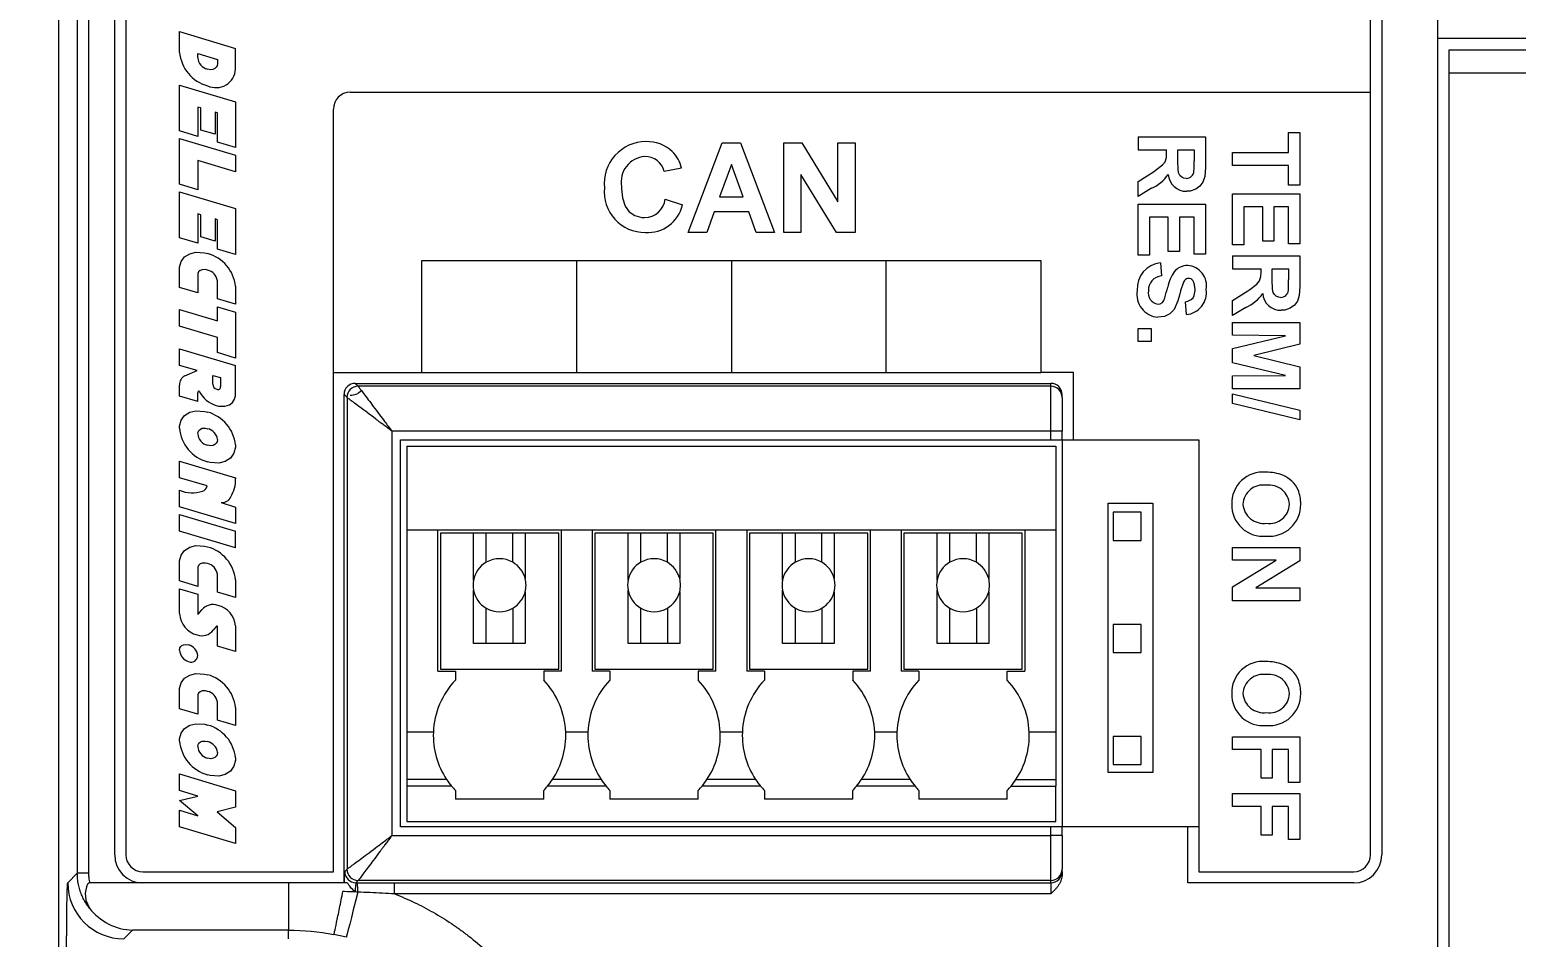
# Model space of a CAD drawing. Header units: inches. Extents: x 0.3 to 10.6, y 0.4 to 8.2.
# Drawn here: x 2.912 to 3.795, y 3.88 to 4.419 of the extents above; entities that cross this region are included whole.
import ezdxf

# ---------------------------------------------------------------- set-up
doc = ezdxf.new("R2010")
doc.units = ezdxf.units.IN
doc.header["$MEASUREMENT"] = 0
doc.layers.add('FORMAT', color=7, linetype='Continuous', lineweight=0)
doc.styles.add('SLDTEXTSTYLE0', font='TXT', dxfattribs={"width": 0.75})
doc.dimstyles.new('SLDDIMSTYLE0', dxfattribs={"dimtxt": 0.25, "dimasz": 0.236, "dimexe": 0, "dimexo": 0.0625, "dimgap": 0.0625, "dimtad": 1, "dimtoh": 1, "dimdec": 3, "dimlfac": 1.5, "dimzin": 12, "dimdsep": 46, "dimtxsty": 'SLDTEXTSTYLE0', "dimblk1": 'CLOSED', "dimblk2": 'CLOSED', "dimsah": 1, "dimcen": 0.09, "dimadec": 0, "dimazin": 0, "dimtfac": 1, "dimtofl": 0, "dimtmove": 0, "dimatfit": 3, "dimldrblk": 'CLOSED', "dimfxl": 1, "dimtolj": 1, "dimtzin": 12, "dimarcsym": 0})
doc.dimstyles.new('SLDDIMSTYLE1', dxfattribs={"dimtxt": 0.25, "dimasz": 0.236, "dimexe": 0, "dimexo": 0.0625, "dimgap": 0.0625, "dimtad": 1, "dimtoh": 1, "dimdec": 3, "dimlfac": 1.5, "dimzin": 4, "dimdsep": 46, "dimtxsty": 'SLDTEXTSTYLE0', "dimblk1": 'CLOSED', "dimblk2": 'CLOSED', "dimsah": 1, "dimcen": 0.09, "dimadec": 0, "dimazin": 0, "dimtfac": 1, "dimtofl": 0, "dimtmove": 0, "dimatfit": 3, "dimldrblk": 'CLOSED', "dimfxl": 1, "dimtolj": 1, "dimtzin": 12, "dimarcsym": 0})

# ---------------------------------------------------------------- blocks, each defined once
blk = doc.blocks.new('_Closed')
at = {"color": 0, "linetype": 'ByBlock', "lineweight": -2}
for p, q in [((-1, 0.166667), (0, 0)), ((-1, 0.166667), (-1, -0.166667)), ((0, 0), (-1, -0.166667)), ((0, 0), (-1, 0))]:
    blk.add_line(p, q, dxfattribs=at)
blk = doc.blocks.new('*D5')
at = {"layer": 'FORMAT'}
for p, q in [((3.02646, 6.48353), (2.49615, 6.48353)), ((2.53515, 6.48353), (2.53515, 3.74353)), ((3.02646, 3.74353), (2.49615, 3.74353))]:
    blk.add_line(p, q, dxfattribs=at)
for centre, start, end in [((2.33678, 5.4564), 63.43495, 116.56505), ((2.33678, 5.29373), 243.43495, 296.56505)]:
    blk.add_arc(centre, 0.44358, start, end, dxfattribs=at)
at = {"layer": 'FORMAT', "xscale": 0.236, "yscale": 0.236}
for p, rotation in [((2.53515, 6.48353, 0.03963), 90), ((2.53515, 3.74353, 0.03963), 270)]:
    blk.add_blockref('_Closed', p, dxfattribs=dict(at, rotation=rotation))
at = {"layer": 'FORMAT', "insert": (2.21582, 4.95948), "char_height": 0.25, "attachment_point": 1, "rotation": 90, "style": 'SLDTEXTSTYLE0'}
blk.add_mtext('4.110', dxfattribs=at)
blk = doc.blocks.new('*D6')
at = {"layer": 'FORMAT'}
for p, q in [((3.76306, 6.6969), (1.69962, 6.6969)), ((1.73862, 6.6969), (1.73862, 3.53162)), ((3.76306, 3.53162), (1.69962, 3.53162))]:
    blk.add_line(p, q, dxfattribs=at)
for centre, start, end in [((1.54025, 5.4564), 63.43495, 116.56505), ((1.54025, 5.29373), 243.43495, 296.56505)]:
    blk.add_arc(centre, 0.44358, start, end, dxfattribs=at)
at = {"layer": 'FORMAT', "xscale": 0.236, "yscale": 0.236}
for p, rotation in [((1.73862, 6.6969, 0.03963), 90.0000000001), ((1.73862, 3.53162, 0.03963), 270.0000000001)]:
    blk.add_blockref('_Closed', p, dxfattribs=dict(at, rotation=rotation))
at = {"layer": 'FORMAT', "insert": (1.41928, 4.95948), "char_height": 0.25, "attachment_point": 1, "rotation": 90, "style": 'SLDTEXTSTYLE0'}
blk.add_mtext('4.748', dxfattribs=at)

msp = doc.modelspace()

# ---------------------------------------------------------------- linework, layer by layer
at = {"color": 7, "linetype": 'Continuous', "lineweight": 15}
for p, q in [((2.92892, 3.74363), (2.92892, 6.48343)), ((2.93988, 5.1902), (2.93988, 3.91794)), ((2.94654, 5.17275), (2.94654, 3.91794)), ((2.96213, 3.92886), (2.96213, 4.95562)), ((2.9688, 4.95553), (2.9688, 3.92886)), ((3.7088, 4.3822), (3.7088, 4.95553)), ((3.71546, 4.95562), (3.71546, 3.92886)), ((3.7488, 3.65081), (3.7488, 4.42794)), ((3.00065, 4.41825), (3.03398, 4.40833)), ((3.00065, 4.40595), (3.00065, 4.41825)), ((3.7488, 4.41434), (4.0848, 4.41434)), ((3.01145, 4.40278), (3.01145, 4.40518)), ((3.01145, 4.40518), (3.02319, 4.40168)), ((3.03398, 4.39603), (3.03398, 4.40833)), ((3.80206, 4.40716), (3.75539, 4.40716)), ((3.75539, 4.40716), (3.75539, 4.39383)), ((3.02319, 4.40168), (3.02319, 4.39928)), ((3.75539, 4.39383), (3.75539, 3.86166)), ((3.75539, 4.39383), (3.80206, 4.39383)), ((3.00065, 4.35923), (3.00065, 4.38652)), ((3.00065, 4.38652), (3.03398, 4.37659)), ((3.03398, 4.37659), (3.03398, 4.3493)), ((3.10213, 4.3822), (3.7088, 4.3822)), ((3.7088, 3.92886), (3.7088, 4.3822)), ((3.01333, 4.37289), (3.01145, 4.37344)), ((3.01145, 4.37344), (3.01145, 4.35601)), ((3.01333, 4.35977), (3.01333, 4.37289)), ((3.02178, 4.37037), (3.02178, 4.35725)), ((3.02319, 4.36995), (3.02178, 4.37037)), ((3.02319, 4.35252), (3.02319, 4.36995)), ((3.09213, 4.21553), (3.09213, 4.3722)), ((3.01145, 4.35601), (3.00065, 4.35923)), ((3.02178, 4.35725), (3.01333, 4.35977)), ((3.66013, 4.34643), (3.66013, 4.35823)), ((3.66013, 4.35823), (3.6668, 4.35823)), ((3.6668, 4.35823), (3.6668, 4.32695)), ((3.00065, 4.32749), (3.00065, 4.35478)), ((3.00065, 4.35478), (3.03398, 4.34485)), ((3.03398, 4.3493), (3.02319, 4.35252)), ((3.30316, 4.29886), (3.32332, 4.3522)), ((3.32332, 4.3522), (3.33418, 4.3522)), ((3.33418, 4.3522), (3.35444, 4.29886)), ((3.35991, 4.3522), (3.37062, 4.3522)), ((3.35991, 4.29886), (3.35991, 4.3522)), ((3.37062, 4.3522), (3.39205, 4.31715)), ((3.39205, 4.31715), (3.39205, 4.3522)), ((3.39205, 4.3522), (3.4023, 4.3522)), ((3.4023, 4.3522), (3.4023, 4.29886)), ((3.57063, 4.35567), (3.57063, 4.34797)), ((3.57063, 4.35567), (3.61063, 4.35567)), ((3.61063, 4.35567), (3.61063, 4.33888)), ((3.01145, 4.34171), (3.01145, 4.32428)), ((3.03398, 4.33499), (3.01145, 4.34171)), ((3.03398, 4.34485), (3.03398, 4.33499)), ((3.57063, 4.34797), (3.58755, 4.34797)), ((3.58755, 4.34625), (3.58755, 4.34797)), ((3.59422, 4.34797), (3.60396, 4.34797)), ((3.59422, 4.34178), (3.59422, 4.34797)), ((3.60396, 4.34797), (3.60396, 4.34143)), ((3.6268, 4.34643), (3.66013, 4.34643)), ((3.6268, 4.33874), (3.6268, 4.34643)), ((3.29905, 4.33715), (3.2888, 4.3351)), ((3.3288, 4.33921), (3.32181, 4.32006)), ((3.33581, 4.32006), (3.3288, 4.33921)), ((3.37016, 4.33337), (3.37016, 4.29886)), ((3.39127, 4.29886), (3.37016, 4.33337)), ((3.57063, 4.32927), (3.57971, 4.33496)), ((3.66013, 4.33874), (3.6268, 4.33874)), ((3.66013, 4.32695), (3.66013, 4.33874)), ((3.01145, 4.32428), (3.00065, 4.32749)), ((3.00065, 4.29575), (3.00065, 4.32304)), ((3.00065, 4.32304), (3.03398, 4.31312)), ((3.57063, 4.32028), (3.57063, 4.32927)), ((3.57855, 4.32513), (3.57063, 4.32028)), ((3.6668, 4.32695), (3.66013, 4.32695)), ((3.28948, 4.31869), (3.29974, 4.31527)), ((3.32181, 4.32006), (3.33581, 4.32006)), ((3.57063, 4.31567), (3.61063, 4.31567)), ((3.57063, 4.28541), (3.57063, 4.31567)), ((3.61063, 4.31567), (3.61063, 4.28592)), ((3.6268, 4.29156), (3.6268, 4.32182)), ((3.6268, 4.32182), (3.6668, 4.32182)), ((3.64475, 4.31413), (3.63346, 4.31413)), ((3.63346, 4.31413), (3.63346, 4.29156)), ((3.64475, 4.29361), (3.64475, 4.31413)), ((3.66013, 4.31413), (3.65141, 4.31413)), ((3.65141, 4.31413), (3.65141, 4.29361)), ((3.66013, 4.29208), (3.66013, 4.31413)), ((3.6668, 4.32182), (3.6668, 4.29208)), ((3.01333, 4.30941), (3.01145, 4.30997)), ((3.01145, 4.30997), (3.01145, 4.29254)), ((3.01333, 4.2963), (3.01333, 4.30941)), ((3.02319, 4.30647), (3.02178, 4.3069)), ((3.02178, 4.3069), (3.02178, 4.29378)), ((3.02319, 4.28904), (3.02319, 4.30647)), ((3.03398, 4.31312), (3.03398, 4.28583)), ((3.31859, 4.31117), (3.3141, 4.29886)), ((3.33906, 4.31117), (3.31859, 4.31117)), ((3.34356, 4.29886), (3.33906, 4.31117)), ((3.5773, 4.30797), (3.5773, 4.28541)), ((3.58858, 4.30797), (3.5773, 4.30797)), ((3.58858, 4.28746), (3.58858, 4.30797)), ((3.59525, 4.30797), (3.59525, 4.28746)), ((3.60396, 4.30797), (3.59525, 4.30797)), ((3.60396, 4.28592), (3.60396, 4.30797)), ((3.01145, 4.29254), (3.00065, 4.29575)), ((3.02178, 4.29378), (3.01333, 4.2963)), ((3.3141, 4.29886), (3.30316, 4.29886)), ((3.35444, 4.29886), (3.34356, 4.29886)), ((3.37016, 4.29886), (3.35991, 4.29886)), ((3.4023, 4.29886), (3.39127, 4.29886)), ((3.03398, 4.28583), (3.02319, 4.28904)), ((3.59525, 4.28746), (3.58858, 4.28746)), ((3.63346, 4.29156), (3.6268, 4.29156)), ((3.65141, 4.29361), (3.64475, 4.29361)), ((3.6668, 4.29208), (3.66013, 4.29208)), ((3.1448, 4.21553), (3.1448, 4.2822)), ((3.1448, 4.2822), (3.2368, 4.2822)), ((3.2368, 4.21553), (3.2368, 4.2822)), ((3.2368, 4.2822), (3.3288, 4.2822)), ((3.3288, 4.2822), (3.3288, 4.21553)), ((3.3288, 4.2822), (3.4208, 4.2822)), ((3.4208, 4.21553), (3.4208, 4.2822)), ((3.4208, 4.2822), (3.5128, 4.2822)), ((3.5128, 4.2822), (3.5128, 4.21553)), ((3.5773, 4.28541), (3.57063, 4.28541)), ((3.58396, 4.28079), (3.58448, 4.2731)), ((3.61063, 4.28592), (3.60396, 4.28592)), ((3.6268, 4.2849), (3.6268, 4.2772)), ((3.6268, 4.2849), (3.6668, 4.2849)), ((3.6668, 4.2849), (3.6668, 4.26811)), ((3.00065, 4.26617), (3.00065, 4.27682)), ((3.01145, 4.27371), (3.01145, 4.26296)), ((3.02319, 4.25946), (3.02319, 4.27021)), ((3.6268, 4.2772), (3.64372, 4.2772)), ((3.64372, 4.27548), (3.64372, 4.2772)), ((3.65039, 4.2772), (3.66013, 4.2772)), ((3.65039, 4.27101), (3.65039, 4.2772)), ((3.66013, 4.2772), (3.66013, 4.27067)), ((3.01145, 4.26296), (3.00065, 4.26617)), ((3.03398, 4.26689), (3.03398, 4.25625)), ((3.6268, 4.2585), (3.63588, 4.26419)), ((3.00065, 4.253), (3.02319, 4.24628)), ((3.00065, 4.24314), (3.00065, 4.253)), ((3.03398, 4.25625), (3.02319, 4.25946)), ((3.02319, 4.24628), (3.02319, 4.25473)), ((3.02319, 4.25473), (3.03398, 4.25152)), ((3.03398, 4.25152), (3.03398, 4.22423)), ((3.59935, 4.25002), (3.59884, 4.25772)), ((3.6268, 4.24951), (3.6268, 4.2585)), ((3.63471, 4.25436), (3.6268, 4.24951)), ((3.02319, 4.23642), (3.00065, 4.24314)), ((3.6268, 4.23772), (3.6268, 4.24541)), ((3.6268, 4.24541), (3.6668, 4.24541)), ((3.6668, 4.24541), (3.6668, 4.2324)), ((3.02319, 4.22745), (3.02319, 4.23642)), ((3.57063, 4.23413), (3.57063, 4.24182)), ((3.57063, 4.24182), (3.57832, 4.24182)), ((3.57832, 4.23413), (3.57063, 4.23413)), ((3.57832, 4.24182), (3.57832, 4.23413)), ((3.65829, 4.23746), (3.6268, 4.23772)), ((3.6268, 4.22995), (3.65829, 4.23746)), ((3.00065, 4.21985), (3.00065, 4.22971)), ((3.00065, 4.22971), (3.03398, 4.21978)), ((3.03398, 4.22423), (3.02319, 4.22745)), ((3.6268, 4.22138), (3.6268, 4.22995)), ((3.6668, 4.2324), (3.63951, 4.22567)), ((3.63951, 4.22567), (3.6668, 4.21893)), ((3.0111, 4.21674), (3.00065, 4.21985)), ((3.00379, 4.21369), (3.0111, 4.21674)), ((3.03398, 4.20296), (3.03398, 4.21978)), ((3.65829, 4.21387), (3.6268, 4.22138)), ((3.6668, 4.21893), (3.6668, 4.20592)), ((3.00065, 4.20156), (3.00065, 4.20816)), ((3.0205, 4.20863), (3.0205, 4.21394)), ((3.0205, 4.21394), (3.02506, 4.21258)), ((3.02506, 4.21258), (3.02506, 4.20728)), ((3.09213, 4.21553), (3.1448, 4.21553)), ((3.09213, 3.91886), (3.09213, 4.21553)), ((3.10517, 4.20915), (3.1069, 4.20742)), ((3.10517, 4.20915), (3.5188, 4.20915)), ((3.5188, 4.20742), (3.1069, 4.20742)), ((3.1448, 4.21553), (3.2368, 4.21553)), ((3.2368, 4.21553), (3.3288, 4.21553)), ((3.3288, 4.21553), (3.4208, 4.21553)), ((3.4208, 4.21553), (3.5128, 4.21553)), ((3.53213, 4.21553), (3.5128, 4.21553)), ((3.5188, 4.20742), (3.5188, 4.20915)), ((3.5188, 4.18076), (3.5188, 4.20742)), ((3.53213, 4.17553), (3.53213, 4.21553)), ((3.6268, 4.21361), (3.65829, 4.21387)), ((3.6268, 4.20592), (3.6268, 4.21361)), ((3.01145, 4.19835), (3.00065, 4.20156)), ((3.01145, 4.19835), (3.01145, 4.2036)), ((3.09851, 3.9122), (3.09851, 4.20249)), ((3.10024, 4.20076), (3.09851, 4.20249)), ((3.10024, 4.20076), (3.10024, 3.9203)), ((3.52546, 4.20076), (3.52546, 4.20249)), ((3.6668, 4.20592), (3.6268, 4.20592)), ((3.6268, 4.1972), (3.6268, 4.203)), ((3.6268, 4.203), (3.6668, 4.19325)), ((3.6668, 4.18746), (3.6268, 4.1972)), ((3.6668, 4.19325), (3.6668, 4.18746)), ((3.1269, 4.18076), (3.1269, 3.9403)), ((3.5188, 4.18076), (3.1269, 4.18076)), ((3.5188, 4.17553), (3.5188, 4.18076)), ((3.52546, 4.18076), (3.5188, 4.18076)), ((3.52546, 4.17553), (3.52546, 4.18076)), ((3.13213, 4.17553), (3.5188, 4.17553)), ((3.13213, 3.94553), (3.13213, 4.17553)), ((3.5188, 4.17553), (3.52546, 4.17553)), ((3.52546, 4.17553), (3.53213, 4.17553)), ((3.52546, 4.17553), (3.52546, 3.94553)), ((3.53213, 4.17553), (3.6068, 4.17553)), ((3.6068, 4.17553), (3.6068, 3.91886)), ((3.13581, 4.17186), (3.52164, 4.17186)), ((3.13581, 4.17186), (3.13581, 4.12199)), ((3.52164, 4.17186), (3.52164, 4.12199)), ((3.00065, 4.15309), (3.00065, 4.16295)), ((3.00065, 4.16295), (3.03398, 4.15302)), ((3.01708, 4.1482), (3.00065, 4.15309)), ((3.00065, 4.13572), (3.00065, 4.14558)), ((3.03398, 4.15302), (3.03398, 4.15238)), ((3.02547, 4.13826), (3.03398, 4.13564)), ((3.5528, 4.13786), (3.57946, 4.13786)), ((3.5528, 3.97786), (3.5528, 4.13786)), ((3.57946, 4.13786), (3.57946, 3.97786)), ((3.03398, 4.12579), (3.00065, 4.13572)), ((3.00065, 4.13121), (3.03398, 4.12129)), ((3.00065, 4.12135), (3.00065, 4.13121)), ((3.03398, 4.13564), (3.03398, 4.12579)), ((3.57246, 4.13251), (3.5558, 4.13251)), ((3.5558, 4.13251), (3.5558, 4.11585)), ((3.57246, 4.11585), (3.57246, 4.13251)), ((3.03398, 4.11143), (3.00065, 4.12135)), ((3.03398, 4.11143), (3.03398, 4.12129)), ((3.15419, 4.12199), (3.13581, 4.12199)), ((3.13581, 4.12199), (3.13581, 4.00174)), ((3.15419, 4.038), (3.15419, 4.12199)), ((3.22768, 4.12199), (3.15419, 4.12199)), ((3.15576, 4.12015), (3.15576, 4.03931)), ((3.17545, 4.12015), (3.15576, 4.12015)), ((3.17545, 4.09204), (3.17545, 4.12015)), ((3.18306, 4.12015), (3.17545, 4.12015)), ((3.18306, 4.10282), (3.18306, 4.12015)), ((3.19881, 4.12015), (3.18306, 4.12015)), ((3.19881, 4.10282), (3.19881, 4.12015)), ((3.20616, 4.12015), (3.19881, 4.12015)), ((3.20616, 4.12015), (3.20616, 4.09321)), ((3.2261, 4.12015), (3.20616, 4.12015)), ((3.2261, 4.03931), (3.2261, 4.12015)), ((3.22768, 4.038), (3.22768, 4.12199)), ((3.24605, 4.12199), (3.22768, 4.12199)), ((3.24605, 4.12199), (3.24605, 4.038)), ((3.31954, 4.12199), (3.24605, 4.12199)), ((3.24763, 4.12015), (3.24763, 4.03931)), ((3.26735, 4.12015), (3.24763, 4.12015)), ((3.26735, 4.09222), (3.26735, 4.12015)), ((3.27496, 4.12015), (3.26735, 4.12015)), ((3.27496, 4.10284), (3.27496, 4.12015)), ((3.29071, 4.12015), (3.27496, 4.12015)), ((3.29071, 4.1028), (3.29071, 4.12015)), ((3.29805, 4.12015), (3.29071, 4.12015)), ((3.29805, 4.12015), (3.29805, 4.09308)), ((3.31797, 4.12015), (3.29805, 4.12015)), ((3.31797, 4.03931), (3.31797, 4.12015)), ((3.31954, 4.038), (3.31954, 4.12199)), ((3.33791, 4.12199), (3.31954, 4.12199)), ((3.33791, 4.12199), (3.33791, 4.038)), ((3.41141, 4.12199), (3.33791, 4.12199)), ((3.35921, 4.12015), (3.33949, 4.12015)), ((3.33949, 4.12015), (3.33949, 4.03931)), ((3.35921, 4.09222), (3.35921, 4.12015)), ((3.36682, 4.12015), (3.35921, 4.12015)), ((3.36682, 4.10284), (3.36682, 4.12015)), ((3.38257, 4.12015), (3.36682, 4.12015)), ((3.38257, 4.1028), (3.38257, 4.12015)), ((3.38992, 4.12015), (3.38257, 4.12015)), ((3.38992, 4.12015), (3.38992, 4.09308)), ((3.40983, 4.12015), (3.38992, 4.12015)), ((3.40983, 4.03931), (3.40983, 4.12015)), ((3.41141, 4.038), (3.41141, 4.12199)), ((3.42978, 4.12199), (3.41141, 4.12199)), ((3.42978, 4.12199), (3.42978, 4.038)), ((3.50327, 4.12199), (3.42978, 4.12199)), ((3.43135, 4.12015), (3.43135, 4.03931)), ((3.45107, 4.12015), (3.43135, 4.12015)), ((3.45107, 4.09222), (3.45107, 4.12015)), ((3.45868, 4.12015), (3.45107, 4.12015)), ((3.45868, 4.10284), (3.45868, 4.12015)), ((3.47443, 4.12015), (3.45868, 4.12015)), ((3.47443, 4.1028), (3.47443, 4.12015)), ((3.48178, 4.12015), (3.47443, 4.12015)), ((3.48178, 4.12015), (3.48178, 4.09308)), ((3.50169, 4.12015), (3.48178, 4.12015)), ((3.50169, 4.03931), (3.50169, 4.12015)), ((3.50327, 4.12199), (3.50327, 4.038)), ((3.52164, 4.12199), (3.50327, 4.12199)), ((3.52164, 4.12199), (3.52164, 4.00174)), ((3.5558, 4.11585), (3.57246, 4.11585)), ((3.6268, 4.11168), (3.6668, 4.11168)), ((3.6268, 4.10399), (3.6268, 4.11168)), ((3.6668, 4.11168), (3.6668, 4.10365)), ((3.00065, 4.09171), (3.00065, 4.10236)), ((3.6268, 4.08817), (3.65268, 4.10399)), ((3.65268, 4.10399), (3.6268, 4.10399)), ((3.6668, 4.10365), (3.64052, 4.08758)), ((3.01145, 4.09925), (3.01145, 4.0885)), ((3.02319, 4.085), (3.02319, 4.09575)), ((3.03398, 4.09243), (3.03398, 4.08179)), ((3.01145, 4.0885), (3.00065, 4.09171)), ((3.00065, 4.07229), (3.00065, 4.08699)), ((3.00065, 4.08699), (3.01145, 4.08377)), ((3.01145, 4.08377), (3.01145, 4.07199)), ((3.03398, 4.08179), (3.02319, 4.085)), ((3.17545, 4.05453), (3.17545, 4.08632)), ((3.20616, 4.08515), (3.20616, 4.05453)), ((3.26735, 4.05453), (3.26735, 4.08613)), ((3.29805, 4.08528), (3.29805, 4.05453)), ((3.35921, 4.05453), (3.35921, 4.08613)), ((3.38992, 4.08528), (3.38992, 4.05453)), ((3.45107, 4.05453), (3.45107, 4.08613)), ((3.48178, 4.08528), (3.48178, 4.05453)), ((3.6268, 4.07989), (3.6268, 4.08817)), ((3.64052, 4.08758), (3.6668, 4.08758)), ((3.6668, 4.08758), (3.6668, 4.07989)), ((3.18306, 4.05453), (3.18306, 4.07554)), ((3.19881, 4.07554), (3.19881, 4.05453)), ((3.27496, 4.05453), (3.27496, 4.07552)), ((3.29071, 4.07556), (3.29071, 4.05453)), ((3.36682, 4.05453), (3.36682, 4.07552)), ((3.38257, 4.07556), (3.38257, 4.05453)), ((3.45868, 4.05453), (3.45868, 4.07552)), ((3.47443, 4.07556), (3.47443, 4.05453)), ((3.6668, 4.07989), (3.6268, 4.07989)), ((3.01174, 4.07193), (3.01389, 4.07456)), ((3.57246, 4.06585), (3.5558, 4.06585)), ((3.5558, 4.06585), (3.5558, 4.04918)), ((3.57246, 4.04918), (3.57246, 4.06585)), ((3.02273, 4.06487), (3.02074, 4.06243)), ((3.02319, 4.05298), (3.02319, 4.06481)), ((3.03398, 4.06494), (3.03398, 4.04977)), ((3.03398, 4.04977), (3.02319, 4.05298)), ((3.20616, 4.05453), (3.17545, 4.05453)), ((3.29805, 4.05453), (3.26735, 4.05453)), ((3.38992, 4.05453), (3.35921, 4.05453)), ((3.48178, 4.05453), (3.45107, 4.05453)), ((3.5558, 4.04918), (3.57246, 4.04918)), ((3.15419, 4.038), (3.16469, 4.038)), ((3.15576, 4.03931), (3.2261, 4.03931)), ((3.16469, 4.038), (3.16469, 4.03275)), ((3.22768, 4.038), (3.21718, 4.038)), ((3.21718, 4.038), (3.21718, 4.03275)), ((3.25655, 4.038), (3.24605, 4.038)), ((3.24763, 4.03931), (3.31797, 4.03931)), ((3.25655, 4.038), (3.25655, 4.03275)), ((3.30904, 4.038), (3.30904, 4.03275)), ((3.31954, 4.038), (3.30904, 4.038)), ((3.34841, 4.038), (3.33791, 4.038)), ((3.33949, 4.03931), (3.40983, 4.03931)), ((3.34841, 4.038), (3.34841, 4.03275)), ((3.40091, 4.038), (3.40091, 4.03275)), ((3.41141, 4.038), (3.40091, 4.038)), ((3.44028, 4.038), (3.42978, 4.038)), ((3.43135, 4.03931), (3.50169, 4.03931)), ((3.44028, 4.038), (3.44028, 4.03275)), ((3.49277, 4.03275), (3.49277, 4.038)), ((3.49277, 4.038), (3.50327, 4.038)), ((3.00065, 4.01575), (3.00065, 4.02639)), ((3.01145, 4.02329), (3.01145, 4.01254)), ((3.01145, 4.01254), (3.00065, 4.01575)), ((3.02319, 4.00904), (3.02319, 4.01979)), ((3.03398, 4.01647), (3.03398, 4.00583)), ((3.03398, 4.00583), (3.02319, 4.00904)), ((3.13581, 4.00174), (3.13581, 3.97368)), ((3.1516, 4.00174), (3.13581, 4.00174)), ((3.24346, 4.00174), (3.23027, 4.00174)), ((3.33532, 4.00174), (3.32213, 4.00174)), ((3.42719, 4.00174), (3.414, 4.00174)), ((3.52164, 4.00174), (3.50586, 4.00174)), ((3.52164, 4.00174), (3.52164, 3.97368)), ((3.57246, 3.99918), (3.5558, 3.99918)), ((3.5558, 3.99918), (3.5558, 3.98251)), ((3.57246, 3.98251), (3.57246, 3.99918)), ((3.6268, 3.99912), (3.6668, 3.99912)), ((3.6268, 3.99143), (3.6268, 3.99912)), ((3.6668, 3.99912), (3.6668, 3.97194)), ((3.64372, 3.99143), (3.6268, 3.99143)), ((3.64372, 3.9745), (3.64372, 3.99143)), ((3.66013, 3.99143), (3.65039, 3.99143)), ((3.65039, 3.99143), (3.65039, 3.9745)), ((3.66013, 3.97194), (3.66013, 3.99143)), ((3.57946, 3.97786), (3.5528, 3.97786)), ((3.5558, 3.98251), (3.57246, 3.98251)), ((3.00065, 3.96708), (3.00065, 3.97694)), ((3.00065, 3.97694), (3.03398, 3.96701)), ((3.15946, 3.97368), (3.13581, 3.97368)), ((3.13581, 3.97368), (3.13581, 3.96976)), ((3.16236, 3.96976), (3.13581, 3.96976)), ((3.13581, 3.96976), (3.13581, 3.94876)), ((3.25423, 3.96976), (3.2195, 3.96976)), ((3.25133, 3.97368), (3.2224, 3.97368)), ((3.34609, 3.96976), (3.31136, 3.96976)), ((3.34319, 3.97368), (3.31426, 3.97368)), ((3.43796, 3.96976), (3.40323, 3.96976)), ((3.43506, 3.97368), (3.40613, 3.97368)), ((3.49509, 3.96976), (3.52164, 3.96976)), ((3.49799, 3.97368), (3.52164, 3.97368)), ((3.52164, 3.97368), (3.52164, 3.96976)), ((3.52164, 3.94876), (3.52164, 3.96976)), ((3.65039, 3.9745), (3.64372, 3.9745)), ((3.6668, 3.97194), (3.66013, 3.97194)), ((3.0116, 3.96382), (3.00065, 3.96708)), ((3.00065, 3.96125), (3.0116, 3.96382)), ((3.0116, 3.95208), (3.00065, 3.96125)), ((3.03398, 3.96701), (3.03398, 3.95724)), ((3.16469, 3.96713), (3.16469, 3.96188)), ((3.21718, 3.96188), (3.16469, 3.96188)), ((3.21718, 3.96188), (3.21718, 3.96713)), ((3.25655, 3.96713), (3.25655, 3.96188)), ((3.30904, 3.96188), (3.25655, 3.96188)), ((3.30904, 3.96188), (3.30904, 3.96713)), ((3.34841, 3.96713), (3.34841, 3.96188)), ((3.40091, 3.96188), (3.34841, 3.96188)), ((3.40091, 3.96188), (3.40091, 3.96713)), ((3.44028, 3.96713), (3.44028, 3.96188)), ((3.49277, 3.96188), (3.44028, 3.96188)), ((3.49277, 3.96188), (3.49277, 3.96713)), ((3.6268, 3.95758), (3.6268, 3.96527)), ((3.6268, 3.96527), (3.6668, 3.96527)), ((3.6668, 3.96527), (3.6668, 3.93809)), ((3.00065, 3.95534), (3.0116, 3.95208)), ((3.00065, 3.94548), (3.00065, 3.95534)), ((3.03398, 3.95724), (3.02299, 3.9545)), ((3.02299, 3.9545), (3.03398, 3.94522)), ((3.64372, 3.95758), (3.6268, 3.95758)), ((3.64372, 3.94066), (3.64372, 3.95758)), ((3.66013, 3.95758), (3.65039, 3.95758)), ((3.65039, 3.95758), (3.65039, 3.94066)), ((3.66013, 3.93809), (3.66013, 3.95758)), ((3.03398, 3.93556), (3.00065, 3.94548)), ((3.03398, 3.94522), (3.03398, 3.93556)), ((3.5188, 3.94553), (3.13213, 3.94553)), ((3.13581, 3.94876), (3.52164, 3.94876)), ((3.5188, 3.9403), (3.5188, 3.94553)), ((3.52546, 3.94553), (3.5188, 3.94553)), ((3.52546, 3.9403), (3.52546, 3.94553)), ((3.60013, 3.94553), (3.52546, 3.94553)), ((3.60013, 3.9122), (3.60013, 3.94553)), ((3.6068, 3.94553), (3.60013, 3.94553)), ((3.1269, 3.9403), (3.5188, 3.9403)), ((3.5188, 3.91364), (3.5188, 3.9403)), ((3.52546, 3.9403), (3.5188, 3.9403)), ((3.65039, 3.94066), (3.64372, 3.94066)), ((3.6668, 3.93809), (3.66013, 3.93809)), ((2.93422, 3.91228), (2.93988, 3.91794)), ((2.94654, 3.91794), (2.93988, 3.91794)), ((2.9788, 3.91886), (3.09213, 3.91886)), ((3.10024, 3.9203), (3.0989, 3.91897)), ((3.52546, 3.91898), (3.52546, 3.9203)), ((3.6068, 3.91886), (3.6988, 3.91886)), ((2.9788, 3.9122), (2.94717, 3.9122)), ((3.06546, 3.9122), (2.9788, 3.9122)), ((3.06546, 3.9122), (3.06546, 3.88416)), ((3.10041, 3.9122), (3.06546, 3.9122)), ((3.1069, 3.91364), (3.10557, 3.9123)), ((3.10557, 3.9123), (3.10636, 3.9123)), ((3.5188, 3.91364), (3.1069, 3.91364)), ((3.12853, 3.91231), (3.5188, 3.91231)), ((3.12853, 3.90565), (3.12853, 3.91231)), ((3.5188, 3.91231), (3.5188, 3.91364)), ((3.5188, 3.91231), (3.5188, 3.90565)), ((3.6988, 3.9122), (3.60013, 3.9122)), ((3.5188, 3.90565), (3.12853, 3.90565)), ((2.96755, 3.87895), (2.97276, 3.88416)), ((3.06546, 3.88416), (2.97276, 3.88416)), ((3.06546, 3.87895), (3.06546, 3.88416))]:
    msp.add_line(p, q, dxfattribs=at)
at = {"color": 7, "linetype": 'Continuous', "lineweight": 15, "flags": 128}
for points in [[(3.02319, 4.39928), (3.02298, 4.39795), (3.02248, 4.39705), (3.02173, 4.39635), (3.02042, 4.39576), (3.01898, 4.39562), (3.01732, 4.39592)], [(3.57971, 4.33496), (3.58079, 4.33574), (3.58502, 4.339), (3.58666, 4.34096), (3.58741, 4.34344), (3.58755, 4.34625)], [(3.5992, 4.33105), (3.59787, 4.3312), (3.59662, 4.3317), (3.59549, 4.3327), (3.59481, 4.33391), (3.59441, 4.33596), (3.59422, 4.34178)], [(3.61063, 4.33888), (3.61062, 4.33755), (3.6102, 4.33222), (3.60916, 4.32874), (3.60739, 4.32633), (3.60496, 4.32462), (3.60162, 4.32352), (3.59955, 4.32336)], [(3.2635, 4.32619), (3.26352, 4.32486), (3.26403, 4.31954), (3.26566, 4.31441), (3.26809, 4.31116), (3.27145, 4.3089), (3.27546, 4.30784), (3.27715, 4.30775)], [(3.00065, 4.27682), (3.00071, 4.27815), (3.00162, 4.28155), (3.00366, 4.2843), (3.0067, 4.28621), (3.01026, 4.28714), (3.01557, 4.2868), (3.01732, 4.28635)], [(3.01732, 4.27649), (3.01601, 4.27677), (3.0141, 4.27673), (3.01292, 4.27625), (3.01197, 4.2754), (3.01152, 4.27438), (3.01145, 4.27371)], [(3.59825, 4.27038), (3.59756, 4.26923), (3.59587, 4.26412), (3.59524, 4.26153), (3.59426, 4.25816), (3.59197, 4.25314), (3.58948, 4.25058), (3.58627, 4.24899), (3.58239, 4.24849)], [(3.63588, 4.26419), (3.63696, 4.26497), (3.64118, 4.26823), (3.64283, 4.27019), (3.64358, 4.27267), (3.64372, 4.27548)], [(3.65536, 4.26028), (3.65403, 4.26043), (3.65278, 4.26093), (3.65165, 4.26193), (3.65098, 4.26314), (3.65058, 4.26519), (3.65039, 4.27101)], [(3.59884, 4.25772), (3.60014, 4.25802), (3.60215, 4.25895), (3.60328, 4.26005), (3.60399, 4.26146), (3.60446, 4.26428), (3.60448, 4.2649)], [(3.6668, 4.26811), (3.66678, 4.26678), (3.66636, 4.26145), (3.66533, 4.25797), (3.66355, 4.25556), (3.66112, 4.25385), (3.65779, 4.25275), (3.65572, 4.25259)], [(3.0225, 4.19597), (3.02379, 4.19565), (3.02758, 4.19553), (3.03035, 4.19646), (3.03219, 4.19783), (3.03342, 4.19977), (3.03393, 4.20182), (3.03398, 4.20296)], [(3.00065, 4.18248), (3.00071, 4.18381), (3.00162, 4.18725), (3.00369, 4.19002), (3.00677, 4.19196), (3.01035, 4.19287), (3.0157, 4.1925), (3.01732, 4.19207)], [(3.01145, 4.17927), (3.01165, 4.18044), (3.01213, 4.18124), (3.01307, 4.18202), (3.0142, 4.18246), (3.01589, 4.18252), (3.01732, 4.18221)], [(3.02319, 4.17577), (3.02298, 4.17444), (3.02248, 4.17353), (3.02172, 4.17283), (3.02065, 4.17229), (3.01925, 4.17206), (3.01732, 4.17236)], [(3.03398, 4.17255), (3.03392, 4.17122), (3.03301, 4.16761), (3.0309, 4.16472), (3.02774, 4.1627), (3.02406, 4.16175), (3.01883, 4.1621), (3.01732, 4.1625)], [(3.00065, 4.10236), (3.00071, 4.10369), (3.00162, 4.10709), (3.00366, 4.10984), (3.0067, 4.11175), (3.01026, 4.11268), (3.01557, 4.11234), (3.01732, 4.11189)], [(3.01732, 4.10203), (3.01601, 4.10231), (3.0141, 4.10227), (3.01292, 4.10179), (3.01197, 4.10094), (3.01152, 4.09992), (3.01145, 4.09925)], [(3.00065, 4.05055), (3.00088, 4.05188), (3.00138, 4.0527), (3.00211, 4.05332), (3.00311, 4.05376), (3.0044, 4.05392), (3.00605, 4.05364)], [(3.00065, 4.02639), (3.00071, 4.02773), (3.00162, 4.03113), (3.00366, 4.03387), (3.0067, 4.03579), (3.01026, 4.03672), (3.01557, 4.03638), (3.01732, 4.03592)], [(3.01732, 4.02606), (3.01601, 4.02635), (3.0141, 4.0263), (3.01292, 4.02583), (3.01197, 4.02497), (3.01152, 4.02396), (3.01145, 4.02329)], [(3.00065, 3.99647), (3.00071, 3.9978), (3.00162, 4.00124), (3.00369, 4.00402), (3.00677, 4.00595), (3.01035, 4.00686), (3.0157, 4.00649), (3.01732, 4.00606)], [(3.01145, 3.99326), (3.01165, 3.99443), (3.01213, 3.99523), (3.01307, 3.99601), (3.0142, 3.99645), (3.01589, 3.99651), (3.01732, 3.99621)], [(3.02319, 3.98976), (3.02298, 3.98843), (3.02248, 3.98752), (3.02172, 3.98682), (3.02065, 3.98628), (3.01925, 3.98605), (3.01732, 3.98635)], [(3.03398, 3.98654), (3.03392, 3.98521), (3.03301, 3.9816), (3.0309, 3.97871), (3.02774, 3.97669), (3.02406, 3.97574), (3.01883, 3.97609), (3.01732, 3.97649)], [(2.94717, 3.9122), (2.9468, 3.91213), (2.94647, 3.91195), (2.94603, 3.91147), (2.94525, 3.90985), (2.94459, 3.9061), (2.94494, 3.90191), (2.94716, 3.89715)], [(3.10663, 3.90673), (3.10527, 3.90133), (3.10399, 3.89625), (3.10283, 3.89166), (3.10183, 3.88767), (3.101, 3.88441), (3.10039, 3.88199), (3.10001, 3.88046), (3.09986, 3.87988)]]:
    msp.add_lwpolyline(points, dxfattribs=at)
at = {"color": 7, "linetype": 'Continuous', "lineweight": 15}
for centre, radius, start, end in [((3.02342, 4.40811), 0.02287, 185.40775, 254.52274), ((3.01912, 4.4034), 0.00769, 184.69269, 256.46976), ((3.02231, 4.39664), 0.01169, 244.71941, 357.01423), ((3.10213, 4.3722), 0.01, 90, 180), ((3.27812, 4.32788), 0.025, 90.42562, 185.67152), ((3.27854, 4.3304), 0.02249, 47.75715, 91.54043), ((3.27836, 4.32892), 0.01511, 94.34357, 190.41334), ((3.27767, 4.33259), 0.01141, 12.72945, 92.25643), ((3.27896, 4.33261), 0.0206, 12.73197, 44.48053), ((3.50394, 4.34047), 0.10003, 357.04824, 0.55135), ((3.56943, 4.34634), 0.02309, 293.24766, 325.8742), ((3.59925, 4.33408), 0.01073, 183.69015, 271.58824), ((3.59928, 4.33562), 0.00457, 268.97767, 356.28444), ((3.27734, 4.32308), 0.02421, 174.46234, 270.53546), ((3.27699, 4.32035), 0.0126, 270.71615, 352.45259), ((3.27902, 4.32009), 0.02127, 266.09328, 346.92717), ((3.01135, 4.26436), 0.02278, 6.3716, 74.803), ((3.58536, 4.26557), 0.01529, 95.23637, 184.39638), ((3.60009, 4.26881), 0.01045, 89.9853, 139.73303), ((3.59915, 4.26712), 0.01218, 349.99244, 85.5701), ((3.01572, 4.26911), 0.00755, 8.41965, 77.7739), ((3.5853, 4.26462), 0.00852, 95.51838, 182.8733), ((3.61235, 4.26146), 0.02466, 145.11857, 168.39938), ((3.60068, 4.26849), 0.00308, 90.88042, 142.09139), ((3.6007, 4.26871), 0.00285, 33.93737, 91.27955), ((3.59518, 4.26535), 0.00931, 357.25985, 32.17049), ((3.5601, 4.2697), 0.10003, 357.04824, 0.55135), ((3.5835, 4.26203), 0.01359, 169.95569, 265.30144), ((3.58347, 4.26289), 0.00681, 168.99905, 260.13317), ((3.48483, 4.29063), 0.10617, 343.18998, 346.81678), ((3.59801, 4.26321), 0.01325, 275.79054, 7.7628), ((3.6256, 4.27557), 0.02309, 293.24861, 325.87325), ((3.65542, 4.26331), 0.01073, 183.69407, 271.58432), ((3.65544, 4.26485), 0.00457, 268.97712, 356.28368), ((3.58204, 4.26065), 0.00448, 273.469, 350.72308), ((3.00673, 4.20836), 0.00608, 118.8924, 181.88162), ((3.02333, 4.20853), 0.00283, 177.8834, 258.82698), ((3.02355, 4.20707), 0.00153, 239.90923, 7.63734), ((3.1069, 4.20076), 0.00667, 90.01875, 179.98125), ((3.5188, 4.20076), 0.00667, 0.00399, 90.00441), ((3.01234, 4.20367), 0.000896, 92.72914, 184.21255), ((3.02737, 4.21211), 0.01686, 206.59379, 253.18132), ((3.10213, 4.21141), 0.00933, 270, 315.59417), ((3.01131, 4.17007), 0.02281, 6.2491, 74.7338), ((3.02326, 4.1844), 0.02269, 184.846, 254.81482), ((3.01574, 4.17489), 0.00749, 6.73249, 77.88058), ((3.01917, 4.17987), 0.00774, 184.51235, 256.16771), ((3.64464, 4.13803), 0.01837, 83.99411, 182.38603), ((3.64714, 4.12977), 0.02654, 68.81778, 91.24843), ((3.64967, 4.13819), 0.01778, 25.3814, 66.63964), ((3.0083, 4.16485), 0.02073, 248.36284, 287.1144), ((3.01309, 4.14885), 0.00404, 288.86163, 350.61865), ((3.01402, 4.15192), 0.01997, 329.16585, 1.32331), ((3.64502, 4.13666), 0.01208, 81.42646, 177.02256), ((3.64848, 4.13653), 0.01219, 3.53137, 97.82451), ((3.6463, 4.13783), 0.02102, 358.78347, 22.32412), ((3.02579, 4.14419), 0.00594, 267.00005, 334.97087), ((3.64484, 4.13681), 0.01856, 178.59695, 275.87799), ((3.64523, 4.13824), 0.01231, 184.43006, 277.97022), ((3.64854, 4.13703), 0.01877, 264.48814, 1.06227), ((3.64873, 4.13783), 0.01193, 261.33741, 357.36475), ((3.01135, 4.0899), 0.02278, 6.3716, 74.803), ((3.01572, 4.09465), 0.00755, 8.42039, 77.77227), ((3.19093, 4.08918), 0.01575, 120, 169.52469), ((3.19093, 4.08918), 0.01575, 60, 120), ((3.19093, 4.08918), 0.01575, 14.83511, 60), ((3.2828, 4.08918), 0.01575, 119.85456, 168.85268), ((3.2828, 4.08918), 0.01575, 59.85434, 119.85456), ((3.2828, 4.08918), 0.01575, 14.33454, 59.85434), ((3.37466, 4.08918), 0.01575, 119.85456, 168.85268), ((3.37466, 4.08918), 0.01575, 59.85434, 119.85456), ((3.37466, 4.08918), 0.01575, 14.33454, 59.85434), ((3.46652, 4.08918), 0.01575, 119.85456, 168.85268), ((3.46652, 4.08918), 0.01575, 59.85434, 119.85456), ((3.46652, 4.08918), 0.01575, 14.33454, 59.85434), ((3.19093, 4.08918), 0.01575, 345.16489, 14.83511), ((3.2828, 4.08918), 0.01575, 345.66546, 14.33454), ((3.37466, 4.08918), 0.01575, 345.66546, 14.33454), ((3.46652, 4.08918), 0.01575, 345.66546, 14.33454), ((3.19093, 4.08918), 0.01575, 169.52469, 190.47531), ((3.19093, 4.08918), 0.01575, 190.47531, 240), ((3.19093, 4.08918), 0.01575, 300, 345.16489), ((3.2828, 4.08918), 0.01575, 168.85268, 191.14732), ((3.2828, 4.08918), 0.01575, 191.14732, 240.14544), ((3.2828, 4.08918), 0.01575, 300.14566, 345.66546), ((3.37466, 4.08918), 0.01575, 168.85268, 191.14732), ((3.37466, 4.08918), 0.01575, 191.14732, 240.14544), ((3.37466, 4.08918), 0.01575, 300.14566, 345.66546), ((3.46652, 4.08918), 0.01575, 168.85268, 191.14732), ((3.46652, 4.08918), 0.01575, 191.14732, 240.14544), ((3.46652, 4.08918), 0.01575, 300.14566, 345.66546), ((3.02055, 4.069), 0.00867, 70.14342, 140.18205), ((3.02021, 4.06374), 0.01383, 5.0088, 76.2344), ((3.19093, 4.08918), 0.01575, 240, 300), ((3.2828, 4.08918), 0.01575, 240.14544, 300.14566), ((3.37466, 4.08918), 0.01575, 240.14544, 300.14566), ((3.46652, 4.08918), 0.01575, 240.14544, 300.14566), ((3.01462, 4.07316), 0.014, 183.5806, 255.56585), ((3.01132, 4.07128), 0.000725, 69.06824, 79.92726), ((3.01185, 4.07297), 0.00105, 255.18677, 264.13632), ((3.01395, 4.06775), 0.00862, 250.91743, 321.94142), ((3.02259, 4.06335), 0.00152, 72.20923, 84.63718), ((3.02311, 4.06497), 0.000182, 250.47356, 292.92075), ((3.00823, 4.05106), 0.00759, 183.80158, 253.33577), ((3.00437, 4.04674), 0.0071, 4.85327, 76.32735), ((3.00759, 4.04732), 0.00386, 246.43614, 0.33122), ((3.64464, 4.02547), 0.01837, 83.99422, 182.38593), ((3.64714, 4.0172), 0.02654, 68.81778, 91.24843), ((3.64967, 4.02562), 0.01778, 25.3814, 66.63964), ((3.01135, 4.01394), 0.02278, 6.37095, 74.80365), ((3.19913, 3.99994), 0.04757, 136.39718, 177.82636), ((3.18273, 3.99994), 0.04757, 2.17364, 43.60282), ((3.291, 3.99994), 0.04757, 136.39718, 177.82636), ((3.27459, 3.99994), 0.04757, 2.17364, 43.60282), ((3.38286, 3.99994), 0.04757, 136.39718, 177.82636), ((3.36646, 3.99994), 0.04757, 2.17364, 43.60282), ((3.47473, 3.99994), 0.04757, 136.39718, 177.82636), ((3.45832, 3.99994), 0.04757, 2.17364, 43.60282), ((3.64502, 4.02409), 0.01209, 81.42729, 177.02172), ((3.64848, 4.02397), 0.01219, 3.53161, 97.82428), ((3.6463, 4.02526), 0.02102, 358.78347, 22.32412), ((3.01572, 4.01869), 0.00755, 8.42015, 77.7734), ((3.64484, 4.02425), 0.01856, 178.59679, 275.87815), ((3.64523, 4.02567), 0.01231, 184.43006, 277.97022), ((3.64854, 4.02447), 0.01877, 264.48771, 1.06269), ((3.64873, 4.02527), 0.01193, 261.33741, 357.36475), ((3.01131, 3.98406), 0.02281, 6.2491, 74.7338), ((3.02355, 3.99863), 0.023, 185.38011, 254.28043), ((3.01574, 3.98888), 0.00749, 6.73222, 77.87999), ((3.19913, 3.99994), 0.04757, 177.82636, 213.49946), ((3.18273, 3.99994), 0.04757, 326.5001, 2.17407), ((3.291, 3.99994), 0.04757, 177.82636, 213.49946), ((3.2746, 3.99994), 0.04757, 326.5001, 2.17407), ((3.38286, 3.99994), 0.04757, 177.82636, 213.49946), ((3.36646, 3.99994), 0.04757, 326.5001, 2.17407), ((3.47473, 3.99994), 0.04757, 177.82636, 213.49946), ((3.45832, 3.99994), 0.04757, 326.50134, 2.17358), ((3.01917, 3.99387), 0.00774, 184.51144, 256.16782), ((3.19913, 3.99994), 0.04757, 213.49925, 219.38163), ((3.19913, 3.99994), 0.04757, 219.38163, 223.60282), ((3.18273, 3.99994), 0.04757, 316.39718, 320.61837), ((3.18273, 3.99994), 0.04757, 320.61837, 326.50075), ((3.291, 3.99994), 0.04757, 213.49925, 219.38163), ((3.291, 3.99994), 0.04757, 219.38163, 223.60282), ((3.27459, 3.99994), 0.04757, 316.39718, 320.61837), ((3.27459, 3.99994), 0.04757, 320.61837, 326.50075), ((3.38286, 3.99994), 0.04757, 213.49925, 219.38163), ((3.38286, 3.99994), 0.04757, 219.38163, 223.60282), ((3.36646, 3.99994), 0.04757, 316.39718, 320.61837), ((3.36646, 3.99994), 0.04757, 320.61837, 326.50075), ((3.47473, 3.99994), 0.04757, 213.49925, 219.38163), ((3.47473, 3.99994), 0.04757, 219.38163, 223.60282), ((3.45832, 3.99994), 0.04757, 316.39718, 320.61837), ((3.45832, 3.99994), 0.04757, 320.61837, 326.50075), ((2.9788, 3.92886), 0.01667, 180, 270), ((2.9788, 3.92886), 0.01, 180, 270), ((3.6988, 3.92886), 0.01667, 270, 0), ((3.6988, 3.92886), 0.01, 270, 0), ((3.10557, 3.91897), 0.00667, 180.02092, 269.97824), ((3.1069, 3.9203), 0.00667, 180.0184, 269.9816), ((3.5188, 3.9203), 0.00667, 269.99524, 359.99636), ((3.5188, 3.91898), 0.00667, 269.99643, 359.99516), ((2.96756, 3.91229), 0.03334, 180.02057, 269.9796), ((3.07394, 3.9079), 0.03272, 357.94215, 7.72368)]:
    msp.add_arc(centre, radius, start, end, dxfattribs=at)
for centre, major_axis, ratio, start_param, end_param in [((3.10517, 4.20249), (-0.00472, 0.00472), 0.999695, 5.497939, 7.068431), ((3.5188, 4.20249), (0, -0.00667), 0.999848, 1.570796, 3.141593), ((2.97276, 3.91749), (-0.0128, 0.03091), 0.975619, 1.843101, 2.740091)]:
    msp.add_ellipse(centre, major_axis=major_axis, ratio=ratio, start_param=start_param, end_param=end_param, dxfattribs=at)
for points, knots in [([(3.1069, 4.20742), (3.10692, 4.2074), (3.10696, 4.20735), (3.10716, 4.20708), (3.10746, 4.20668), (3.10787, 4.20613), (3.10868, 4.20505), (3.11023, 4.20299), (3.11278, 4.19959), (3.11596, 4.19536), (3.11926, 4.19094), (3.123, 4.18599), (3.12546, 4.18269), (3.1269, 4.18076)], [0, 0, 0, 0, 0.0421589, 0.0846966, 0.1277394, 0.1714094, 0.2158235, 0.3349021, 0.4651281, 0.5912444, 0.7363922, 0.8457428, 1, 1, 1, 1]), ([(3.1269, 4.18076), (3.12606, 4.18139), (3.12448, 4.18258), (3.12224, 4.18425), (3.1203, 4.1857), (3.11864, 4.18695), (3.1159, 4.18902), (3.1123, 4.1917), (3.10808, 4.19488), (3.10467, 4.19743), (3.1024, 4.19913), (3.10111, 4.2001), (3.10041, 4.20063), (3.1003, 4.20071), (3.10024, 4.20076)], [0, 0, 0, 0, 0.067153, 0.12711, 0.179871, 0.225437, 0.26381, 0.40892, 0.535048, 0.665239, 0.784329, 0.857873, 0.929575, 1, 1, 1, 1]), ([(3.52546, 4.20076), (3.52546, 4.20067), (3.52546, 4.19852), (3.52546, 4.19104), (3.52546, 4.18601), (3.52546, 4.18076)], [0, 0, 0, 0, 0.5, 0.5, 1, 1, 1, 1]), ([(3.10024, 3.9203), (3.10026, 3.92032), (3.10031, 3.92036), (3.10058, 3.92056), (3.10098, 3.92086), (3.10153, 3.92127), (3.10261, 3.92208), (3.10467, 3.92363), (3.10807, 3.92618), (3.1123, 3.92936), (3.11672, 3.93266), (3.12167, 3.9364), (3.12497, 3.93886), (3.1269, 3.9403)], [0, 0, 0, 0, 0.042159, 0.084697, 0.127739, 0.171409, 0.215823, 0.334902, 0.465128, 0.591244, 0.736392, 0.845743, 1, 1, 1, 1]), ([(3.1269, 3.9403), (3.12627, 3.93946), (3.12508, 3.93787), (3.12342, 3.93564), (3.12196, 3.9337), (3.12071, 3.93204), (3.11864, 3.9293), (3.11596, 3.9257), (3.11278, 3.92148), (3.11023, 3.91807), (3.10853, 3.9158), (3.10756, 3.91451), (3.10704, 3.91381), (3.10695, 3.9137), (3.1069, 3.91364)], [0, 0, 0, 0, 0.067153, 0.12711, 0.179871, 0.225437, 0.26381, 0.40892, 0.535048, 0.665239, 0.784329, 0.857873, 0.929575, 1, 1, 1, 1]), ([(3.52546, 3.9403), (3.52546, 3.93506), (3.52546, 3.93002), (3.52546, 3.92254), (3.52546, 3.92039), (3.52546, 3.9203)], [0, 0, 0, 0, 0.5, 0.5, 1, 1, 1, 1]), ([(2.94716, 3.89715), (2.94654, 3.89796), (2.9453, 3.8996), (2.94373, 3.90229), (2.94238, 3.90514), (2.94129, 3.90816), (2.94049, 3.91132), (2.93997, 3.9146), (2.93991, 3.91682), (2.93988, 3.91794)], [0, 0, 0, 0, 0.136194, 0.274608, 0.415244, 0.5581, 0.703178, 0.850478, 1, 1, 1, 1]), ([(2.94654, 3.91794), (2.94657, 3.91697), (2.94662, 3.91504), (2.94699, 3.91315), (2.94717, 3.9122)], [0, 0, 0, 0, 0.500008, 1, 1, 1, 1]), ([(3.0987, 3.9122), (3.09871, 3.91269), (3.09872, 3.91367), (3.09874, 3.91497), (3.09876, 3.91612), (3.09879, 3.91742), (3.09884, 3.91864), (3.09888, 3.91886), (3.0989, 3.91897)], [0, 0, 0, 0, 0.125507, 0.249354, 0.373638, 0.500432, 0.749574, 1, 1, 1, 1]), ([(3.52546, 3.91719), (3.52543, 3.91666), (3.52537, 3.91558), (3.52494, 3.91396), (3.52426, 3.91235), (3.52338, 3.91085), (3.52234, 3.90943), (3.52085, 3.9077), (3.51961, 3.90646), (3.5188, 3.90565)], [0, 0, 0, 0, 0.11676, 0.237073, 0.363769, 0.499276, 0.615735, 0.749407, 1, 1, 1, 1]), ([(2.93353, 3.87229), (2.93353, 3.87329), (2.93353, 3.87528), (2.93354, 3.87825), (2.93355, 3.88117), (2.93356, 3.88405), (2.93359, 3.88847), (2.93364, 3.89419), (2.93373, 3.9005), (2.93384, 3.90571), (2.93395, 3.90903), (2.93405, 3.91097), (2.93413, 3.91202), (2.93419, 3.91219), (2.93422, 3.91228)], [0, 0, 0, 0, 0.048382, 0.096343, 0.144152, 0.192078, 0.240391, 0.370091, 0.500023, 0.62973, 0.759669, 0.839837, 0.919529, 1, 1, 1, 1]), ([(3.09241, 3.88155), (3.09246, 3.8816), (3.09261, 3.88216), (3.09316, 3.88451), (3.09355, 3.88632), (3.09454, 3.89102), (3.09514, 3.89392), (3.09643, 3.90026), (3.09712, 3.90369), (3.09779, 3.90707)], [0, 0, 0, 0, 0.25, 0.25, 0.5, 0.5, 0.75, 0.75, 1, 1, 1, 1]), ([(3.10508, 3.9068), (3.10413, 3.90772), (3.10241, 3.90938), (3.10103, 3.91133), (3.10041, 3.9122)], [0, 0, 0, 0, 0.556058, 1, 1, 1, 1]), ([(3.10557, 3.9123), (3.10545, 3.91227), (3.10534, 3.91171), (3.10516, 3.90971), (3.1051, 3.90832), (3.10508, 3.9068)], [0, 0, 0, 0, 0.5, 0.5, 1, 1, 1, 1]), ([(3.10636, 3.9123), (3.11048, 3.9123), (3.11787, 3.91231), (3.12526, 3.91231), (3.12853, 3.91231)], [0, 0, 0, 0, 0.557525, 1, 1, 1, 1]), ([(3.12853, 3.90565), (3.1261, 3.90578), (3.12124, 3.90605), (3.11395, 3.90642), (3.10907, 3.90663), (3.10663, 3.90673)], [0, 0, 0, 0, 0.332705, 0.665805, 1, 1, 1, 1]), ([(3.12853, 3.90565), (3.13051, 3.90485), (3.13447, 3.90326), (3.14027, 3.90062), (3.14597, 3.89778), (3.15155, 3.89474), (3.15701, 3.8915), (3.16236, 3.88805), (3.16759, 3.88439), (3.17809, 3.87648), (3.19287, 3.86301), (3.20959, 3.84212), (3.223, 3.81895), (3.23097, 3.79831), (3.23539, 3.78149), (3.2377, 3.76896), (3.23915, 3.75629), (3.23933, 3.74779), (3.23941, 3.74353)], [0, 0, 0, 0, 0.030698, 0.061271, 0.091759, 0.122203, 0.152646, 0.183128, 0.213689, 0.244373, 0.372162, 0.50002, 0.62781, 0.755667, 0.816878, 0.877783, 0.938714, 1, 1, 1, 1])]:
    msp.add_open_spline(points, degree=3, knots=knots, dxfattribs=at)
for points in [[(3.52546, 3.91898), (3.52546, 3.91894), (3.52546, 3.91832), (3.52546, 3.91719)], [(3.09878, 3.90703), (3.09845, 3.90705), (3.09812, 3.90706), (3.09779, 3.90707)], [(3.10508, 3.9068), (3.103, 3.90688), (3.1009, 3.90696), (3.09878, 3.90703)], [(3.10663, 3.90673), (3.10612, 3.90675), (3.1056, 3.90677), (3.10508, 3.9068)], [(3.06546, 3.88416), (3.07446, 3.88416), (3.0835, 3.88329), (3.09241, 3.88155)], [(3.09986, 3.87988), (3.0974, 3.8805), (3.09491, 3.88106), (3.09241, 3.88155)]]:
    msp.add_open_spline(points, degree=3, dxfattribs=at)

# ---------------------------------------------------------------- dimensions: what is measured, and where the dimension line sits
at = {"layer": 'FORMAT'}
for base, p1, p2, dimstyle, picture, middle in [((1.73862, 3.53162), (3.80206, 6.6969), (3.80206, 3.53162), 'SLDDIMSTYLE0', '*D6', (1.73862, 5.37506)), ((2.53515, 3.74353), (3.06546, 6.48353), (3.06546, 3.74353), 'SLDDIMSTYLE1', '*D5', (2.53515, 5.37506))]:
    dim = msp.add_linear_dim(base=base, p1=p1, p2=p2, angle=90, text='(<>)', dimstyle=dimstyle, dxfattribs=at)
    dim.commit()
    dim.dimension.update_dxf_attribs({"geometry": picture, "text_midpoint": middle, "dimtype": 160})

doc.saveas('drawing.dxf')
